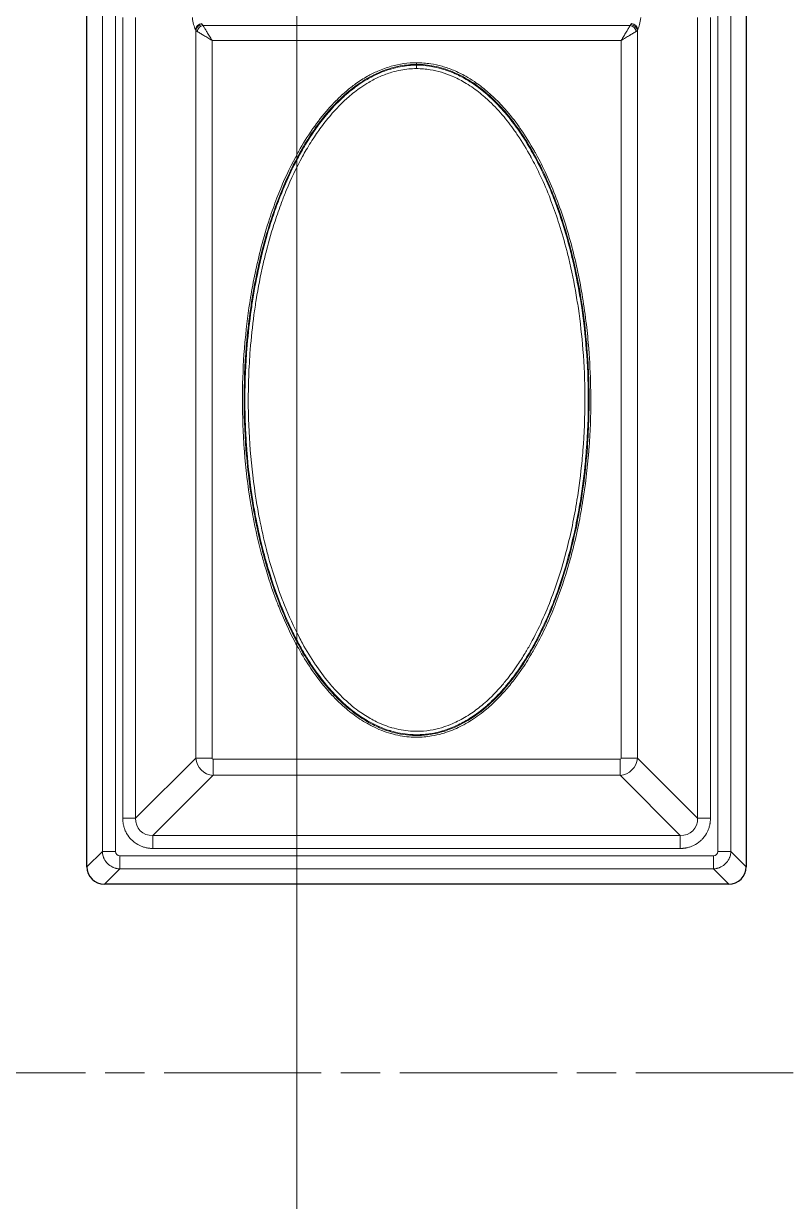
# Model space of a CAD drawing. Header units: millimetres. Extents: x 0 to 1486, y 0 to 1051.
# Drawn here: x 270.7 to 305.1, y 283.7 to 336.8 of the extents above; entities that cross this region are included whole.
import ezdxf

# ---------------------------------------------------------------- set-up
doc = ezdxf.new("R2010")
doc.units = ezdxf.units.MM
doc.header["$LTSCALE"] = 1.25
doc.linetypes.add('CHAIN', pattern=[0.3543, 0.2362, -0.0295, 0.0591, -0.0295])
for name, color, linetype, lineweight, true_color in [('Detailkreislinien(DIN)', 7, 'Continuous', 9, 0x262659), ('Mittellinie(DIN)', 7, 'CHAIN', 15, 0x262659), ('Sichtbare Kanten(DIN)', 7, 'Continuous', 25, 0x262659), ('Sichtbare tangentiale Kanten(DIN)', 7, 'Continuous', 15, 0x1a1a3e)]:
    doc.layers.add(name, color=color, linetype=linetype, lineweight=lineweight, true_color=true_color)

# ---------------------------------------------------------------- blocks, each defined once
blk = doc.blocks.new('2DDetail0')
at = {"layer": 'Detailkreislinien(DIN)', "flags": 128}
blk.add_lwpolyline([(183, 215.291), (226.392, 215.291), (226.392, 353.269), (183, 353.269), (183, 215.291)], dxfattribs=at)

msp = doc.modelspace()

# ---------------------------------------------------------------- linework, layer by layer
at = {"layer": 'Mittellinie(DIN)', "ltscale": 23.990969}
msp.add_line((192.013, 289.508), (1084.263, 289.508), dxfattribs=at)
at = {"layer": 'Sichtbare Kanten(DIN)'}
for p, q in [((273.538, 298.796), (273.538, 411.92)), ((303.238, 411.92), (303.238, 298.796)), ((302.45, 298.008), (274.326, 298.008))]:
    msp.add_line(p, q, dxfattribs=at)
for centre, major_axis in [((274.351, 298.82), (-0.583, -0.583)), ((302.426, 298.82), (0.583, -0.583))]:
    msp.add_ellipse(centre, major_axis=major_axis, ratio=0.970288, start_param=5.512866, end_param=7.053504, dxfattribs=at)
at = {"layer": 'Sichtbare tangentiale Kanten(DIN)'}
for p, q in [((274.232, 299.49), (274.232, 411.227)), ((274.823, 299.49), (274.823, 411.227)), ((301.954, 299.49), (301.954, 411.227)), ((302.545, 299.49), (302.545, 411.227)), ((275.151, 300.979), (275.151, 337.061)), ((275.733, 300.979), (275.733, 337.061)), ((301.044, 300.979), (301.044, 337.061)), ((301.626, 300.979), (301.626, 337.061)), ((278.445, 336.478), (278.423, 336.52)), ((278.736, 336.747), (278.714, 336.79)), ((278.768, 336.704), (298.008, 336.704)), ((298.041, 336.747), (298.062, 336.79)), ((298.332, 336.478), (298.353, 336.52)), ((278.445, 303.691), (278.445, 336.478)), ((279.172, 336.03), (297.604, 336.03)), ((279.172, 303.691), (279.172, 336.03)), ((297.604, 303.691), (297.604, 336.03)), ((298.332, 303.691), (298.332, 336.478)), ((288.388, 335.025), (288.388, 334.949)), ((288.388, 334.949), (288.388, 334.913)), ((288.388, 334.913), (288.388, 334.759)), ((275.733, 300.979), (278.445, 303.691)), ((278.445, 303.691), (279.172, 303.691)), ((279.221, 303.642), (297.556, 303.642)), ((279.221, 302.915), (279.221, 303.642)), ((297.556, 303.642), (297.556, 302.915)), ((298.332, 303.691), (297.604, 303.691)), ((301.044, 300.979), (298.332, 303.691)), ((276.509, 300.203), (279.221, 302.915)), ((279.221, 302.915), (297.556, 302.915)), ((300.267, 300.203), (297.556, 302.915)), ((275.151, 300.979), (275.733, 300.979)), ((301.626, 300.979), (301.044, 300.979)), ((276.509, 299.621), (276.509, 300.203)), ((276.509, 300.203), (300.267, 300.203)), ((300.267, 300.203), (300.267, 299.621)), ((273.538, 298.796), (274.232, 299.49)), ((274.232, 299.49), (274.823, 299.49)), ((276.509, 299.621), (300.267, 299.621)), ((302.545, 299.49), (301.954, 299.49)), ((303.238, 298.796), (302.545, 299.49)), ((275.02, 299.293), (301.757, 299.293)), ((275.02, 298.702), (275.02, 299.293)), ((301.757, 299.293), (301.757, 298.702)), ((274.326, 298.008), (275.02, 298.702)), ((275.02, 298.702), (301.757, 298.702)), ((302.45, 298.008), (301.757, 298.702))]:
    msp.add_line(p, q, dxfattribs=at)
for centre, major_axis, ratio, start_param, end_param in [((278.554, 337.595), (-0.001, 1.197), 0.249407, 2.033422, 2.685728), ((298.223, 337.595), (0.001, 1.197), 0.249407, 3.597457, 4.249764), ((278.714, 336.52), (-0.267, -0.136), 0.876427, 4.292601, 5.756816), ((278.736, 336.478), (-0.267, -0.136), 0.876427, 4.292601, 5.756816), ((278.768, 336.434), (-0.212, -0.212), 0.822157, 4.024283, 5.400495), ((279.261, 336.799), (-0.539, 0), 0.439726, 0.219686, 0.413587), ((297.515, 336.799), (0.539, 0), 0.439726, 5.869599, 6.063499), ((298.008, 336.434), (0.212, -0.212), 0.822157, 0.88269, 2.258902), ((298.041, 336.478), (0.267, -0.136), 0.876427, 0.526369, 1.990584), ((298.062, 336.52), (0.267, -0.136), 0.876427, 0.526369, 1.990584), ((279.226, 336.531), (-0.803, 0), 0.281851, 0.234549, 0.438861), ((297.551, 336.531), (0.803, 0), 0.281851, 5.844325, 6.048636), ((279.224, 303.694), (0.566, -0.566), 0.950188, 3.956104, 5.468674), ((279.224, 303.694), (0.0375, 0.0375), 0.943242, 2.385308, 3.897877), ((297.553, 303.694), (-0.566, -0.566), 0.950188, 0.814511, 2.327081), ((297.553, 303.694), (-0.0375, 0.0375), 0.943242, 2.385308, 3.897877), ((276.593, 301.063), (0.65, 0.65), 0.870843, 2.385491, 3.897694), ((300.183, 301.063), (-0.65, 0.65), 0.870843, 2.385491, 3.897694), ((275.026, 299.496), (-0.146, -0.146), 0.970883, 5.512439, 7.053932), ((301.751, 299.496), (-0.146, 0.146), 0.970883, 2.370846, 3.912339)]:
    msp.add_ellipse(centre, major_axis=major_axis, ratio=ratio, start_param=start_param, end_param=end_param, dxfattribs=at)
for points, knots in [([(278.768, 336.704), (278.774, 336.695), (278.779, 336.685), (278.785, 336.675), (278.792, 336.665), (278.798, 336.654), (278.805, 336.643), (278.816, 336.624), (278.828, 336.604), (278.841, 336.583), (278.843, 336.579), (278.846, 336.574), (278.848, 336.57), (278.874, 336.527), (278.902, 336.481), (278.931, 336.432), (278.937, 336.423), (278.943, 336.413), (278.949, 336.403), (278.984, 336.344), (279.021, 336.283), (279.058, 336.22), (279.077, 336.189), (279.096, 336.157), (279.115, 336.126), (279.125, 336.11), (279.134, 336.094), (279.144, 336.078), (279.153, 336.062), (279.163, 336.046), (279.172, 336.03)], [0, 0, 0, 0, 0.0583903, 0.0583903, 0.0583903, 0.1166231, 0.1166231, 0.1166231, 0.213731, 0.213731, 0.213731, 0.233069, 0.233069, 0.233069, 0.4274621, 0.4274621, 0.4274621, 0.4661163, 0.4661163, 0.4661163, 0.6989275, 0.6989275, 0.6989275, 0.8156207, 0.8156207, 0.8156207, 0.8739806, 0.8739806, 0.8739806, 0.9322842, 0.9322842, 0.9322842, 0.9322842]), ([(298.008, 336.704), (298.003, 336.695), (297.997, 336.685), (297.991, 336.675), (297.985, 336.665), (297.978, 336.654), (297.972, 336.643), (297.961, 336.624), (297.949, 336.604), (297.936, 336.583), (297.933, 336.579), (297.931, 336.574), (297.928, 336.57), (297.903, 336.527), (297.875, 336.481), (297.845, 336.432), (297.84, 336.423), (297.834, 336.413), (297.828, 336.403), (297.792, 336.344), (297.756, 336.283), (297.718, 336.22), (297.699, 336.189), (297.68, 336.157), (297.661, 336.126), (297.652, 336.11), (297.642, 336.094), (297.633, 336.078), (297.623, 336.062), (297.614, 336.046), (297.604, 336.03)], [0, 0, 0, 0, 0.0583903, 0.0583903, 0.0583903, 0.1166231, 0.1166231, 0.1166231, 0.2137311, 0.2137311, 0.2137311, 0.233069, 0.233069, 0.233069, 0.4274621, 0.4274621, 0.4274621, 0.4661163, 0.4661163, 0.4661163, 0.6989275, 0.6989275, 0.6989275, 0.8156207, 0.8156207, 0.8156207, 0.8739806, 0.8739806, 0.8739806, 0.9322842, 0.9322842, 0.9322842, 0.9322842]), ([(278.499, 336.434), (278.508, 336.429), (278.517, 336.423), (278.528, 336.417), (278.538, 336.411), (278.549, 336.405), (278.56, 336.398), (278.579, 336.387), (278.599, 336.375), (278.62, 336.362), (278.624, 336.36), (278.628, 336.357), (278.632, 336.354), (278.675, 336.329), (278.722, 336.301), (278.77, 336.272), (278.78, 336.266), (278.79, 336.26), (278.799, 336.254), (278.858, 336.219), (278.92, 336.182), (278.982, 336.144), (279.014, 336.125), (279.045, 336.107), (279.077, 336.087), (279.093, 336.078), (279.109, 336.068), (279.125, 336.059), (279.14, 336.049), (279.156, 336.04), (279.172, 336.03)], [0, 0, 0, 0, 0.0583903, 0.0583903, 0.0583903, 0.1166231, 0.1166231, 0.1166231, 0.213731, 0.213731, 0.213731, 0.233069, 0.233069, 0.233069, 0.4274621, 0.4274621, 0.4274621, 0.4661163, 0.4661163, 0.4661163, 0.6989275, 0.6989275, 0.6989275, 0.8156207, 0.8156207, 0.8156207, 0.8739806, 0.8739806, 0.8739806, 0.9322842, 0.9322842, 0.9322842, 0.9322842]), ([(298.278, 336.434), (298.269, 336.429), (298.259, 336.423), (298.249, 336.417), (298.239, 336.411), (298.228, 336.405), (298.217, 336.398), (298.198, 336.387), (298.178, 336.375), (298.157, 336.362), (298.153, 336.36), (298.148, 336.357), (298.144, 336.354), (298.101, 336.329), (298.055, 336.301), (298.006, 336.272), (297.997, 336.266), (297.987, 336.26), (297.977, 336.254), (297.918, 336.219), (297.857, 336.182), (297.794, 336.144), (297.763, 336.125), (297.731, 336.107), (297.7, 336.087), (297.684, 336.078), (297.668, 336.068), (297.652, 336.059), (297.636, 336.049), (297.62, 336.04), (297.604, 336.03)], [0, 0, 0, 0, 0.0583903, 0.0583903, 0.0583903, 0.1166231, 0.1166231, 0.1166231, 0.2137311, 0.2137311, 0.2137311, 0.233069, 0.233069, 0.233069, 0.4274621, 0.4274621, 0.4274621, 0.4661163, 0.4661163, 0.4661163, 0.6989275, 0.6989275, 0.6989275, 0.8156207, 0.8156207, 0.8156207, 0.8739806, 0.8739806, 0.8739806, 0.9322842, 0.9322842, 0.9322842, 0.9322842]), ([(288.388, 335.025), (288.601, 335.025), (288.815, 335.008), (289.025, 334.975), (289.197, 334.948), (289.367, 334.911), (289.534, 334.864), (289.71, 334.814), (289.882, 334.754), (290.051, 334.684), (290.24, 334.605), (290.423, 334.515), (290.601, 334.415), (290.733, 334.34), (290.863, 334.26), (290.989, 334.175), (291.183, 334.043), (291.37, 333.9), (291.549, 333.749), (291.641, 333.671), (291.73, 333.591), (291.817, 333.51), (292.012, 333.327), (292.198, 333.135), (292.374, 332.934), (292.598, 332.68), (292.807, 332.414), (293.003, 332.138), (293.031, 332.098), (293.059, 332.058), (293.087, 332.018), (293.307, 331.7), (293.511, 331.371), (293.7, 331.034), (293.725, 330.99), (293.75, 330.946), (293.774, 330.902), (293.935, 330.607), (294.086, 330.306), (294.228, 330.001), (294.391, 329.648), (294.542, 329.29), (294.681, 328.927), (294.956, 328.212), (295.187, 327.48), (295.381, 326.74), (295.383, 326.734), (295.384, 326.728), (295.386, 326.722), (295.582, 325.973), (295.74, 325.215), (295.865, 324.451), (295.932, 324.046), (295.989, 323.639), (296.037, 323.231), (296.079, 322.871), (296.115, 322.509), (296.143, 322.147), (296.189, 321.568), (296.218, 320.987), (296.229, 320.406), (296.233, 320.213), (296.235, 320.021), (296.235, 319.829), (296.235, 319.108), (296.209, 318.388), (296.156, 317.67), (296.152, 317.617), (296.148, 317.563), (296.144, 317.51), (296.082, 316.739), (295.99, 315.97), (295.865, 315.206), (295.864, 315.198), (295.863, 315.19), (295.861, 315.183), (295.737, 314.427), (295.58, 313.676), (295.386, 312.936), (295.337, 312.749), (295.286, 312.563), (295.233, 312.378), (295.071, 311.82), (294.888, 311.268), (294.679, 310.726), (294.644, 310.633), (294.607, 310.54), (294.57, 310.447), (294.318, 309.822), (294.031, 309.211), (293.701, 308.623), (293.656, 308.545), (293.611, 308.467), (293.566, 308.389), (293.415, 308.134), (293.256, 307.883), (293.087, 307.639), (292.989, 307.498), (292.887, 307.358), (292.783, 307.222), (292.652, 307.051), (292.516, 306.885), (292.374, 306.723), (292.189, 306.513), (291.995, 306.311), (291.789, 306.121), (291.711, 306.049), (291.631, 305.978), (291.549, 305.909), (291.329, 305.723), (291.097, 305.55), (290.854, 305.395), (290.771, 305.342), (290.686, 305.291), (290.601, 305.243), (290.382, 305.119), (290.154, 305.011), (289.919, 304.921), (289.793, 304.873), (289.664, 304.83), (289.534, 304.793), (289.379, 304.749), (289.221, 304.714), (289.063, 304.688), (288.84, 304.651), (288.614, 304.632), (288.388, 304.632), (288.277, 304.632), (288.166, 304.637), (288.055, 304.646), (287.781, 304.668), (287.508, 304.718), (287.243, 304.793), (287.238, 304.794), (287.234, 304.796), (287.229, 304.797), (286.937, 304.88), (286.654, 304.994), (286.383, 305.131), (286.313, 305.167), (286.244, 305.204), (286.176, 305.243), (285.944, 305.374), (285.721, 305.522), (285.509, 305.683), (285.413, 305.756), (285.319, 305.831), (285.227, 305.909), (284.992, 306.108), (284.77, 306.323), (284.56, 306.548), (284.507, 306.606), (284.454, 306.664), (284.402, 306.723), (284.147, 307.014), (283.91, 307.321), (283.69, 307.639), (283.67, 307.668), (283.65, 307.697), (283.631, 307.726), (283.433, 308.017), (283.248, 308.317), (283.076, 308.623), (283.02, 308.722), (282.966, 308.821), (282.913, 308.921), (282.638, 309.439), (282.395, 309.973), (282.179, 310.518), (282.151, 310.587), (282.124, 310.656), (282.097, 310.726), (281.889, 311.268), (281.705, 311.82), (281.544, 312.378), (281.49, 312.563), (281.439, 312.749), (281.39, 312.936), (281.223, 313.575), (281.083, 314.221), (280.968, 314.872), (280.948, 314.983), (280.929, 315.095), (280.911, 315.206), (280.786, 315.97), (280.694, 316.739), (280.633, 317.51), (280.631, 317.538), (280.628, 317.567), (280.626, 317.595), (280.57, 318.338), (280.542, 319.083), (280.542, 319.829), (280.542, 319.9), (280.542, 319.97), (280.542, 320.041), (280.547, 320.744), (280.577, 321.447), (280.633, 322.147), (280.643, 322.278), (280.654, 322.408), (280.667, 322.538), (280.726, 323.178), (280.807, 323.817), (280.911, 324.451), (280.971, 324.814), (281.038, 325.177), (281.113, 325.537), (281.196, 325.934), (281.288, 326.329), (281.39, 326.722), (281.502, 327.148), (281.626, 327.572), (281.763, 327.991), (281.866, 328.307), (281.978, 328.621), (282.097, 328.931), (282.152, 329.073), (282.208, 329.214), (282.266, 329.354), (282.497, 329.914), (282.757, 330.461), (283.052, 330.99), (283.06, 331.005), (283.068, 331.019), (283.076, 331.034), (283.266, 331.371), (283.469, 331.7), (283.69, 332.018), (283.699, 332.032), (283.709, 332.046), (283.719, 332.06), (283.931, 332.363), (284.158, 332.656), (284.402, 332.934), (284.531, 333.08), (284.664, 333.222), (284.803, 333.359), (284.939, 333.494), (285.081, 333.624), (285.227, 333.749), (285.359, 333.861), (285.496, 333.968), (285.636, 334.069), (285.81, 334.194), (285.99, 334.31), (286.175, 334.415), (286.325, 334.499), (286.48, 334.577), (286.637, 334.646), (286.834, 334.732), (287.036, 334.805), (287.243, 334.864), (287.615, 334.969), (288.002, 335.025), (288.388, 335.025)], [0, 0, 0, 0, 0.639708, 0.639708, 0.639708, 1.160348, 1.160348, 1.160348, 1.708499, 1.708499, 1.708499, 2.321068, 2.321068, 2.321068, 2.777127, 2.777127, 2.777127, 3.481707, 3.481707, 3.481707, 3.840961, 3.840961, 3.840961, 4.642216, 4.642216, 4.642216, 5.656868, 5.656868, 5.656868, 5.802986, 5.802986, 5.802986, 6.963587, 6.963587, 6.963587, 7.114552, 7.114552, 7.114552, 8.124051, 8.124051, 8.124051, 9.289556, 9.289556, 9.289556, 11.587453, 11.587453, 11.587453, 11.605982, 11.605982, 11.605982, 13.927144, 13.927144, 13.927144, 15.159529, 15.159529, 15.159529, 16.248341, 16.248341, 16.248341, 17.992352, 17.992352, 17.992352, 18.569576, 18.569576, 18.569576, 20.730291, 20.730291, 20.730291, 20.890769, 20.890769, 20.890769, 23.211965, 23.211965, 23.211965, 23.235727, 23.235727, 23.235727, 25.53318, 25.53318, 25.53318, 26.112017, 26.112017, 26.112017, 27.854377, 27.854377, 27.854377, 28.153739, 28.153739, 28.153739, 30.175566, 30.175566, 30.175566, 30.445968, 30.445968, 30.445968, 31.33622, 31.33622, 31.33622, 31.85246, 31.85246, 31.85246, 32.496894, 32.496894, 32.496894, 33.336993, 33.336993, 33.336993, 33.657412, 33.657412, 33.657412, 34.522413, 34.522413, 34.522413, 34.818036, 34.818036, 34.818036, 35.57249, 35.57249, 35.57249, 35.978641, 35.978641, 35.978641, 36.46173, 36.46173, 36.46173, 37.139135, 37.139135, 37.139135, 37.472442, 37.472442, 37.472442, 38.299742, 38.299742, 38.299742, 38.313597, 38.313597, 38.313597, 39.224503, 39.224503, 39.224503, 39.460285, 39.460285, 39.460285, 40.259784, 40.259784, 40.259784, 40.620853, 40.620853, 40.620853, 41.545701, 41.545701, 41.545701, 41.781511, 41.781511, 41.781511, 42.942132, 42.942132, 42.942132, 43.047049, 43.047049, 43.047049, 44.102719, 44.102719, 44.102719, 44.442229, 44.442229, 44.442229, 46.200033, 46.200033, 46.200033, 46.423921, 46.423921, 46.423921, 48.166433, 48.166433, 48.166433, 48.745108, 48.745108, 48.745108, 50.727284, 50.727284, 50.727284, 51.066318, 51.066318, 51.066318, 53.387519, 53.387519, 53.387519, 53.473034, 53.473034, 53.473034, 55.708716, 55.708716, 55.708716, 55.921312, 55.921312, 55.921312, 58.029915, 58.029915, 58.029915, 58.421576, 58.421576, 58.421576, 60.351166, 60.351166, 60.351166, 61.455449, 61.455449, 61.455449, 62.672368, 62.672368, 62.672368, 63.995258, 63.995258, 63.995258, 64.993535, 64.993535, 64.993535, 65.448701, 65.448701, 65.448701, 67.264643, 67.264643, 67.264643, 67.314699, 67.314699, 67.314699, 68.475297, 68.475297, 68.475297, 68.525889, 68.525889, 68.525889, 69.636002, 69.636002, 69.636002, 70.220476, 70.220476, 70.220476, 70.796631, 70.796631, 70.796631, 71.316647, 71.316647, 71.316647, 71.957253, 71.957253, 71.957253, 72.473802, 72.473802, 72.473802, 73.117889, 73.117889, 73.117889, 74.278288, 74.278288, 74.278288, 74.278288]), ([(288.388, 334.949), (288.65, 334.949), (289.209, 334.893), (290.083, 334.623), (290.962, 334.139), (291.811, 333.448), (292.571, 332.62), (293.202, 331.737), (293.935, 330.501), (294.672, 328.857), (295.297, 326.872), (295.715, 324.986), (296.029, 322.896), (296.195, 320.452), (296.122, 317.597), (295.782, 314.9), (295.224, 312.494), (294.507, 310.383), (293.664, 308.62), (292.706, 307.191), (291.801, 306.188), (290.869, 305.454), (289.98, 304.995), (289.047, 304.727), (288.065, 304.673), (287.144, 304.873), (286.39, 305.196), (285.76, 305.575), (285.158, 306.051), (284.554, 306.646), (283.985, 307.335), (283.444, 308.129), (282.839, 309.183), (282.195, 310.599), (281.556, 312.489), (281.005, 314.845), (280.674, 317.414), (280.585, 320.067), (280.713, 322.638), (281.09, 325.29), (281.682, 327.615), (282.383, 329.501), (282.994, 330.768), (283.61, 331.787), (284.183, 332.582), (284.908, 333.394), (285.733, 334.087), (286.683, 334.62), (287.551, 334.893), (288.141, 334.949), (288.388, 334.949)], [0, 0, 0, 0, 0.801473, 1.708499, 2.777127, 3.840961, 5.018658, 6.172353, 7.114552, 9.351003, 11.587453, 13.373491, 15.159529, 17.94491, 20.730291, 23.740723, 26.112017, 28.153739, 30.445968, 31.987116, 33.336993, 34.522413, 35.57249, 36.368743, 37.472442, 38.554664, 39.224503, 39.965544, 40.78815, 41.545701, 42.532728, 43.487478, 44.442229, 46.200033, 48.166433, 50.445565, 53.473034, 55.947305, 58.421576, 61.208417, 63.995258, 65.629951, 67.264643, 68.228999, 69.222094, 70.220476, 71.519846, 72.473802, 73.523577, 74.278288, 74.278288, 74.278288, 74.278288]), ([(288.388, 334.913), (288.781, 334.913), (289.174, 334.852), (289.55, 334.742), (289.72, 334.692), (289.887, 334.631), (290.05, 334.562), (290.246, 334.478), (290.437, 334.381), (290.621, 334.274), (290.736, 334.206), (290.849, 334.134), (290.959, 334.059), (291.169, 333.915), (291.37, 333.757), (291.561, 333.59), (291.603, 333.553), (291.646, 333.515), (291.687, 333.477), (291.93, 333.254), (292.158, 333.016), (292.371, 332.766), (292.432, 332.695), (292.492, 332.623), (292.551, 332.55), (292.733, 332.323), (292.904, 332.089), (293.066, 331.849), (293.116, 331.775), (293.165, 331.7), (293.214, 331.625), (293.372, 331.378), (293.522, 331.125), (293.664, 330.868), (293.671, 330.855), (293.678, 330.842), (293.686, 330.828), (293.841, 330.544), (293.986, 330.254), (294.122, 329.961), (294.286, 329.609), (294.436, 329.252), (294.575, 328.89), (294.588, 328.856), (294.601, 328.821), (294.614, 328.786), (294.738, 328.459), (294.852, 328.129), (294.958, 327.796), (295.083, 327.403), (295.197, 327.006), (295.3, 326.607), (295.36, 326.373), (295.416, 326.138), (295.469, 325.902), (295.583, 325.395), (295.681, 324.885), (295.764, 324.372), (295.785, 324.24), (295.806, 324.108), (295.825, 323.975), (295.916, 323.355), (295.985, 322.732), (296.034, 322.107), (296.089, 321.402), (296.118, 320.694), (296.122, 319.987), (296.122, 319.934), (296.122, 319.881), (296.122, 319.829), (296.122, 319.068), (296.093, 318.308), (296.034, 317.55), (296.021, 317.385), (296.006, 317.219), (295.991, 317.053), (295.934, 316.462), (295.859, 315.872), (295.764, 315.285), (295.703, 314.905), (295.633, 314.525), (295.554, 314.148), (295.478, 313.78), (295.393, 313.414), (295.3, 313.05), (295.138, 312.422), (294.95, 311.799), (294.731, 311.188), (294.693, 311.082), (294.654, 310.976), (294.614, 310.871), (294.51, 310.595), (294.399, 310.321), (294.281, 310.049), (294.096, 309.625), (293.894, 309.207), (293.67, 308.801), (293.668, 308.797), (293.666, 308.793), (293.664, 308.789), (293.528, 308.542), (293.385, 308.3), (293.233, 308.062), (293.178, 307.977), (293.123, 307.892), (293.066, 307.809), (292.902, 307.566), (292.728, 307.329), (292.544, 307.099), (292.487, 307.029), (292.429, 306.96), (292.371, 306.891), (292.164, 306.649), (291.944, 306.418), (291.71, 306.201), (291.661, 306.156), (291.611, 306.111), (291.561, 306.067), (291.366, 305.897), (291.162, 305.738), (290.948, 305.592), (290.841, 305.519), (290.732, 305.45), (290.621, 305.384), (290.527, 305.33), (290.432, 305.278), (290.336, 305.229), (290.13, 305.125), (289.918, 305.035), (289.699, 304.962), (289.65, 304.945), (289.6, 304.93), (289.55, 304.915), (289.378, 304.864), (289.203, 304.824), (289.026, 304.796), (288.815, 304.762), (288.602, 304.745), (288.388, 304.745), (288.29, 304.745), (288.191, 304.748), (288.093, 304.756), (287.799, 304.778), (287.508, 304.832), (287.226, 304.915), (287.21, 304.92), (287.193, 304.925), (287.177, 304.93), (286.839, 305.034), (286.515, 305.179), (286.21, 305.353), (286.192, 305.363), (286.174, 305.374), (286.156, 305.384), (285.955, 305.502), (285.763, 305.632), (285.578, 305.772), (285.454, 305.866), (285.333, 305.965), (285.216, 306.067), (285.148, 306.126), (285.082, 306.187), (285.016, 306.248), (284.801, 306.451), (284.598, 306.666), (284.407, 306.89), (284.176, 307.16), (283.962, 307.442), (283.762, 307.733), (283.745, 307.758), (283.727, 307.783), (283.71, 307.809), (283.601, 307.97), (283.496, 308.135), (283.394, 308.302), (283.297, 308.462), (283.203, 308.625), (283.113, 308.789), (283.01, 308.975), (282.912, 309.163), (282.818, 309.353), (282.629, 309.736), (282.457, 310.126), (282.298, 310.521), (282.252, 310.637), (282.206, 310.754), (282.162, 310.871), (281.964, 311.396), (281.789, 311.929), (281.635, 312.468), (281.58, 312.661), (281.527, 312.855), (281.477, 313.05), (281.356, 313.519), (281.25, 313.992), (281.158, 314.467), (281.105, 314.739), (281.056, 315.012), (281.012, 315.285), (280.891, 316.036), (280.802, 316.792), (280.742, 317.55), (280.722, 317.806), (280.706, 318.063), (280.693, 318.319), (280.667, 318.822), (280.654, 319.325), (280.654, 319.829), (280.654, 320.222), (280.662, 320.616), (280.678, 321.01), (280.692, 321.376), (280.714, 321.742), (280.743, 322.107), (280.784, 322.637), (280.84, 323.165), (280.911, 323.691), (280.942, 323.919), (280.976, 324.146), (281.012, 324.372), (281.092, 324.863), (281.185, 325.351), (281.292, 325.836), (281.35, 326.094), (281.411, 326.351), (281.477, 326.607), (281.592, 327.055), (281.721, 327.5), (281.865, 327.94), (281.957, 328.224), (282.056, 328.506), (282.162, 328.786), (282.193, 328.869), (282.225, 328.951), (282.258, 329.034), (282.4, 329.394), (282.553, 329.751), (282.72, 330.102), (282.844, 330.361), (282.974, 330.617), (283.113, 330.868), (283.169, 330.97), (283.226, 331.071), (283.285, 331.172), (283.414, 331.392), (283.549, 331.609), (283.692, 331.822), (283.698, 331.831), (283.704, 331.84), (283.71, 331.849), (283.847, 332.052), (283.991, 332.251), (284.143, 332.445), (284.228, 332.554), (284.315, 332.661), (284.405, 332.767), (284.594, 332.987), (284.793, 333.198), (285.004, 333.398), (285.074, 333.463), (285.144, 333.528), (285.216, 333.59), (285.399, 333.751), (285.591, 333.902), (285.792, 334.041), (285.91, 334.123), (286.031, 334.201), (286.155, 334.274), (286.325, 334.373), (286.5, 334.463), (286.68, 334.542), (286.857, 334.62), (287.04, 334.687), (287.226, 334.742), (287.367, 334.783), (287.51, 334.818), (287.654, 334.844), (287.896, 334.889), (288.142, 334.913), (288.388, 334.913)], [0, 0, 0, 0, 1.13436, 1.13436, 1.13436, 1.648132, 1.648132, 1.648132, 2.268893, 2.268893, 2.268893, 2.658644, 2.658644, 2.658644, 3.403508, 3.403508, 3.403508, 3.570243, 3.570243, 3.570243, 4.538009, 4.538009, 4.538009, 4.814995, 4.814995, 4.814995, 5.672522, 5.672522, 5.672522, 5.936787, 5.936787, 5.936787, 6.807049, 6.807049, 6.807049, 6.85221, 6.85221, 6.85221, 7.813767, 7.813767, 7.813767, 8.965202, 8.965202, 8.965202, 9.076064, 9.076064, 9.076064, 10.116636, 10.116636, 10.116636, 11.345066, 11.345066, 11.345066, 12.065149, 12.065149, 12.065149, 13.614093, 13.614093, 13.614093, 14.013663, 14.013663, 14.013663, 15.88308, 15.88308, 15.88308, 17.995019, 17.995019, 17.995019, 18.152131, 18.152131, 18.152131, 20.421151, 20.421151, 20.421151, 20.917399, 20.917399, 20.917399, 22.690238, 22.690238, 22.690238, 23.83978, 23.83978, 23.83978, 24.959232, 24.959232, 24.959232, 26.893631, 26.893631, 26.893631, 27.228211, 27.228211, 27.228211, 28.107348, 28.107348, 28.107348, 29.483886, 29.483886, 29.483886, 29.497213, 29.497213, 29.497213, 30.332062, 30.332062, 30.332062, 30.631736, 30.631736, 30.631736, 31.500075, 31.500075, 31.500075, 31.766262, 31.766262, 31.766262, 32.704434, 32.704434, 32.704434, 32.900755, 32.900755, 32.900755, 33.658217, 33.658217, 33.658217, 34.035302, 34.035302, 34.035302, 34.350766, 34.350766, 34.350766, 35.019428, 35.019428, 35.019428, 35.169775, 35.169775, 35.169775, 35.688089, 35.688089, 35.688089, 36.304253, 36.304253, 36.304253, 36.588432, 36.588432, 36.588432, 37.438768, 37.438768, 37.438768, 37.488776, 37.488776, 37.488776, 38.512582, 38.512582, 38.512582, 38.573276, 38.573276, 38.573276, 39.250927, 39.250927, 39.250927, 39.707763, 39.707763, 39.707763, 39.971507, 39.971507, 39.971507, 40.840853, 40.840853, 40.840853, 41.886498, 41.886498, 41.886498, 41.976802, 41.976802, 41.976802, 42.555048, 42.555048, 42.555048, 43.111289, 43.111289, 43.111289, 43.74126, 43.74126, 43.74126, 45.007841, 45.007841, 45.007841, 45.380295, 45.380295, 45.380295, 47.050279, 47.050279, 47.050279, 47.649332, 47.649332, 47.649332, 49.092716, 49.092716, 49.092716, 49.918292, 49.918292, 49.918292, 52.18734, 52.18734, 52.18734, 52.954306, 52.954306, 52.954306, 54.456398, 54.456398, 54.456398, 55.632024, 55.632024, 55.632024, 56.72542, 56.72542, 56.72542, 58.309742, 58.309742, 58.309742, 58.994445, 58.994445, 58.994445, 60.475949, 60.475949, 60.475949, 61.263459, 61.263459, 61.263459, 62.642156, 62.642156, 62.642156, 63.532468, 63.532468, 63.532468, 63.795658, 63.795658, 63.795658, 64.94916, 64.94916, 64.94916, 65.801482, 65.801482, 65.801482, 66.146102, 66.146102, 66.146102, 66.904062, 66.904062, 66.904062, 66.935983, 66.935983, 66.935983, 67.662022, 67.662022, 67.662022, 68.070543, 68.070543, 68.070543, 68.924954, 68.924954, 68.924954, 69.205049, 69.205049, 69.205049, 69.919449, 69.919449, 69.919449, 70.33964, 70.33964, 70.33964, 70.911285, 70.911285, 70.911285, 71.474241, 71.474241, 71.474241, 71.898749, 71.898749, 71.898749, 72.608523, 72.608523, 72.608523, 72.608523]), ([(288.388, 334.759), (288.595, 334.759), (288.802, 334.742), (289.006, 334.709), (289.175, 334.682), (289.343, 334.644), (289.507, 334.595), (289.671, 334.547), (289.832, 334.488), (289.99, 334.421), (290.18, 334.34), (290.365, 334.246), (290.544, 334.141), (290.656, 334.076), (290.765, 334.006), (290.872, 333.933), (291.077, 333.792), (291.273, 333.638), (291.46, 333.475), (291.502, 333.438), (291.543, 333.401), (291.584, 333.364), (291.818, 333.149), (292.038, 332.919), (292.245, 332.678), (292.248, 332.675), (292.251, 332.671), (292.255, 332.667), (292.449, 332.44), (292.632, 332.202), (292.805, 331.958), (292.85, 331.893), (292.895, 331.829), (292.939, 331.763), (293.151, 331.45), (293.347, 331.126), (293.53, 330.795), (293.537, 330.781), (293.544, 330.768), (293.551, 330.755), (293.68, 330.52), (293.801, 330.281), (293.916, 330.039), (294.073, 329.71), (294.218, 329.376), (294.353, 329.037), (294.393, 328.936), (294.432, 328.834), (294.471, 328.732), (294.594, 328.408), (294.707, 328.08), (294.812, 327.749), (294.937, 327.359), (295.049, 326.965), (295.151, 326.569), (295.201, 326.376), (295.248, 326.183), (295.292, 325.99), (295.418, 325.446), (295.524, 324.898), (295.613, 324.348), (295.634, 324.216), (295.654, 324.085), (295.674, 323.953), (295.764, 323.336), (295.833, 322.717), (295.881, 322.096), (295.936, 321.394), (295.965, 320.69), (295.969, 319.986), (295.969, 319.933), (295.969, 319.881), (295.969, 319.829), (295.969, 319.072), (295.94, 318.316), (295.881, 317.562), (295.869, 317.402), (295.855, 317.242), (295.84, 317.082), (295.783, 316.489), (295.708, 315.898), (295.613, 315.309), (295.552, 314.931), (295.482, 314.554), (295.404, 314.179), (295.328, 313.814), (295.244, 313.45), (295.151, 313.089), (294.963, 312.356), (294.738, 311.633), (294.471, 310.925), (294.204, 310.217), (293.894, 309.525), (293.53, 308.863), (293.448, 308.715), (293.364, 308.568), (293.277, 308.423), (293.169, 308.244), (293.057, 308.068), (292.939, 307.894), (292.777, 307.655), (292.606, 307.421), (292.424, 307.196), (292.369, 307.126), (292.312, 307.058), (292.254, 306.991), (292.008, 306.703), (291.744, 306.431), (291.46, 306.182), (291.434, 306.16), (291.408, 306.138), (291.383, 306.116), (291.216, 305.975), (291.042, 305.841), (290.862, 305.718), (290.758, 305.647), (290.652, 305.58), (290.543, 305.516), (290.341, 305.398), (290.131, 305.293), (289.915, 305.205), (289.781, 305.151), (289.645, 305.103), (289.507, 305.062), (289.341, 305.013), (289.172, 304.974), (289.002, 304.947), (288.799, 304.914), (288.594, 304.898), (288.388, 304.898), (288.298, 304.898), (288.209, 304.901), (288.119, 304.907), (287.832, 304.927), (287.546, 304.98), (287.27, 305.062), (287.254, 305.067), (287.238, 305.071), (287.222, 305.076), (286.974, 305.153), (286.733, 305.252), (286.502, 305.369), (286.411, 305.416), (286.321, 305.465), (286.233, 305.516), (286.038, 305.631), (285.851, 305.757), (285.671, 305.894), (285.549, 305.986), (285.431, 306.082), (285.317, 306.182), (285.067, 306.401), (284.833, 306.637), (284.614, 306.885), (284.583, 306.92), (284.552, 306.955), (284.522, 306.991), (284.296, 307.255), (284.085, 307.533), (283.888, 307.82), (283.871, 307.845), (283.854, 307.869), (283.837, 307.894), (283.625, 308.208), (283.429, 308.531), (283.247, 308.863), (283.194, 308.958), (283.143, 309.054), (283.092, 309.151), (282.851, 309.615), (282.635, 310.092), (282.44, 310.578), (282.394, 310.693), (282.349, 310.809), (282.305, 310.925), (282.074, 311.538), (281.875, 312.162), (281.703, 312.794), (281.677, 312.892), (281.651, 312.99), (281.625, 313.089), (281.505, 313.555), (281.4, 314.024), (281.308, 314.497), (281.255, 314.767), (281.207, 315.038), (281.163, 315.309), (281.043, 316.056), (280.954, 316.808), (280.895, 317.562), (280.836, 318.316), (280.807, 319.072), (280.807, 319.829), (280.807, 320.176), (280.813, 320.524), (280.826, 320.872), (280.84, 321.28), (280.863, 321.688), (280.895, 322.095), (280.936, 322.622), (280.992, 323.147), (281.063, 323.671), (281.094, 323.897), (281.127, 324.123), (281.164, 324.348), (281.251, 324.889), (281.355, 325.427), (281.477, 325.961), (281.524, 326.164), (281.573, 326.367), (281.625, 326.569), (281.74, 327.014), (281.868, 327.455), (282.01, 327.892), (282.102, 328.174), (282.201, 328.454), (282.305, 328.732), (282.373, 328.911), (282.443, 329.088), (282.516, 329.265), (282.732, 329.787), (282.975, 330.299), (283.247, 330.795), (283.302, 330.895), (283.359, 330.995), (283.417, 331.094), (283.55, 331.322), (283.69, 331.545), (283.837, 331.763), (283.901, 331.857), (283.966, 331.951), (284.032, 332.043), (284.187, 332.258), (284.35, 332.466), (284.522, 332.667), (284.707, 332.883), (284.903, 333.091), (285.11, 333.287), (285.177, 333.351), (285.246, 333.414), (285.317, 333.475), (285.496, 333.632), (285.683, 333.78), (285.879, 333.915), (285.994, 333.995), (286.112, 334.071), (286.233, 334.141), (286.397, 334.238), (286.567, 334.325), (286.741, 334.402), (286.913, 334.477), (287.09, 334.542), (287.27, 334.595), (287.405, 334.635), (287.543, 334.668), (287.682, 334.694), (287.915, 334.737), (288.152, 334.759), (288.388, 334.759)], [0, 0, 0, 0, 0.620901, 0.620901, 0.620901, 1.134291, 1.134291, 1.134291, 1.648132, 1.648132, 1.648132, 2.268896, 2.268896, 2.268896, 2.658644, 2.658644, 2.658644, 3.403509, 3.403509, 3.403509, 3.570243, 3.570243, 3.570243, 4.522872, 4.522872, 4.522872, 4.538033, 4.538033, 4.538033, 5.435647, 5.435647, 5.435647, 5.672526, 5.672526, 5.672526, 6.807049, 6.807049, 6.807049, 6.85221, 6.85221, 6.85221, 7.65563, 7.65563, 7.65563, 8.748582, 8.748582, 8.748582, 9.07605, 9.07605, 9.07605, 10.116636, 10.116636, 10.116636, 11.345061, 11.345061, 11.345061, 11.940907, 11.940907, 11.940907, 13.614094, 13.614094, 13.614094, 14.013663, 14.013663, 14.013663, 15.883041, 15.883041, 15.883041, 17.995019, 17.995019, 17.995019, 18.152131, 18.152131, 18.152131, 20.421151, 20.421151, 20.421151, 20.902488, 20.902488, 20.902488, 22.690208, 22.690208, 22.690208, 23.83978, 23.83978, 23.83978, 24.959232, 24.959232, 24.959232, 27.228332, 27.228332, 27.228332, 29.497264, 29.497264, 29.497264, 30.004132, 30.004132, 30.004132, 30.631822, 30.631822, 30.631822, 31.500075, 31.500075, 31.500075, 31.766262, 31.766262, 31.766262, 32.900744, 32.900744, 32.900744, 33.002604, 33.002604, 33.002604, 33.658217, 33.658217, 33.658217, 34.035386, 34.035386, 34.035386, 34.737409, 34.737409, 34.737409, 35.169886, 35.169886, 35.169886, 35.688089, 35.688089, 35.688089, 36.304254, 36.304254, 36.304254, 36.573387, 36.573387, 36.573387, 37.438768, 37.438768, 37.438768, 37.488776, 37.488776, 37.488776, 38.267108, 38.267108, 38.267108, 38.573188, 38.573188, 38.573188, 39.250927, 39.250927, 39.250927, 39.707618, 39.707618, 39.707618, 40.702482, 40.702482, 40.702482, 40.842288, 40.842288, 40.842288, 41.886498, 41.886498, 41.886498, 41.976801, 41.976801, 41.976801, 43.111293, 43.111293, 43.111293, 43.438274, 43.438274, 43.438274, 45.007841, 45.007841, 45.007841, 45.380294, 45.380294, 45.380294, 47.344178, 47.344178, 47.344178, 47.649338, 47.649338, 47.649338, 49.092716, 49.092716, 49.092716, 49.918319, 49.918319, 49.918319, 52.187343, 52.187343, 52.187343, 54.456392, 54.456392, 54.456392, 55.49965, 55.49965, 55.49965, 56.725435, 56.725435, 56.725435, 58.309742, 58.309742, 58.309742, 58.994439, 58.994439, 58.994439, 60.637765, 60.637765, 60.637765, 61.26347, 61.26347, 61.26347, 62.642156, 62.642156, 62.642156, 63.532496, 63.532496, 63.532496, 64.10511, 64.10511, 64.10511, 65.801507, 65.801507, 65.801507, 66.146102, 66.146102, 66.146102, 66.936006, 66.936006, 66.936006, 67.277478, 67.277478, 67.277478, 68.070691, 68.070691, 68.070691, 68.924954, 68.924954, 68.924954, 69.205049, 69.205049, 69.205049, 69.919449, 69.919449, 69.919449, 70.339628, 70.339628, 70.339628, 70.911285, 70.911285, 70.911285, 71.474194, 71.474194, 71.474194, 71.898749, 71.898749, 71.898749, 72.608523, 72.608523, 72.608523, 72.608523]), ([(275.151, 300.979), (275.151, 300.953), (275.151, 300.927), (275.153, 300.901), (275.154, 300.882), (275.155, 300.863), (275.157, 300.843), (275.158, 300.837), (275.158, 300.831), (275.159, 300.824), (275.162, 300.799), (275.165, 300.773), (275.169, 300.748), (275.172, 300.735), (275.174, 300.722), (275.176, 300.71), (275.179, 300.697), (275.181, 300.685), (275.184, 300.672), (275.19, 300.647), (275.196, 300.622), (275.203, 300.598), (275.21, 300.573), (275.217, 300.549), (275.226, 300.525), (275.234, 300.501), (275.243, 300.477), (275.252, 300.453), (275.262, 300.43), (275.272, 300.406), (275.283, 300.384), (275.338, 300.269), (275.408, 300.163), (275.492, 300.069), (275.509, 300.05), (275.526, 300.031), (275.544, 300.014), (275.562, 299.996), (275.58, 299.979), (275.599, 299.962), (275.693, 299.878), (275.799, 299.808), (275.914, 299.753), (275.937, 299.742), (275.96, 299.732), (275.983, 299.722), (276.007, 299.713), (276.031, 299.704), (276.055, 299.696), (276.079, 299.687), (276.103, 299.68), (276.128, 299.673), (276.152, 299.666), (276.177, 299.66), (276.202, 299.654), (276.215, 299.651), (276.227, 299.649), (276.24, 299.646), (276.252, 299.644), (276.265, 299.641), (276.278, 299.639), (276.303, 299.635), (276.329, 299.632), (276.354, 299.629), (276.361, 299.628), (276.367, 299.628), (276.373, 299.627), (276.393, 299.625), (276.412, 299.624), (276.431, 299.623), (276.457, 299.621), (276.483, 299.621), (276.509, 299.621)], [-5.513202, -5.513202, -5.513202, -5.513202, -5.436809, -5.436809, -5.436809, -5.379514, -5.379514, -5.379514, -5.360415, -5.360415, -5.360415, -5.284022, -5.284022, -5.284022, -5.245825, -5.245825, -5.245825, -5.207629, -5.207629, -5.207629, -5.131235, -5.131235, -5.131235, -5.054842, -5.054842, -5.054842, -4.978448, -4.978448, -4.978448, -4.902055, -4.902055, -4.902055, -4.520088, -4.520088, -4.520088, -4.443694, -4.443694, -4.443694, -4.367301, -4.367301, -4.367301, -3.985334, -3.985334, -3.985334, -3.90894, -3.90894, -3.90894, -3.832547, -3.832547, -3.832547, -3.756153, -3.756153, -3.756153, -3.67976, -3.67976, -3.67976, -3.641563, -3.641563, -3.641563, -3.603367, -3.603367, -3.603367, -3.526973, -3.526973, -3.526973, -3.507875, -3.507875, -3.507875, -3.45058, -3.45058, -3.45058, -3.374186, -3.374186, -3.374186, -3.374186]), ([(301.626, 300.979), (301.626, 300.953), (301.625, 300.927), (301.624, 300.901), (301.623, 300.882), (301.621, 300.863), (301.619, 300.843), (301.619, 300.837), (301.618, 300.831), (301.617, 300.824), (301.615, 300.799), (301.611, 300.773), (301.607, 300.748), (301.605, 300.735), (301.603, 300.722), (301.6, 300.71), (301.598, 300.697), (301.595, 300.685), (301.592, 300.672), (301.587, 300.647), (301.581, 300.622), (301.574, 300.598), (301.567, 300.573), (301.559, 300.549), (301.551, 300.525), (301.542, 300.501), (301.534, 300.477), (301.524, 300.453), (301.514, 300.43), (301.504, 300.406), (301.493, 300.384), (301.439, 300.269), (301.368, 300.163), (301.285, 300.069), (301.268, 300.05), (301.251, 300.031), (301.233, 300.014), (301.215, 299.996), (301.197, 299.979), (301.178, 299.962), (301.084, 299.878), (300.977, 299.808), (300.863, 299.753), (300.84, 299.742), (300.817, 299.732), (300.793, 299.722), (300.77, 299.713), (300.746, 299.704), (300.722, 299.696), (300.698, 299.687), (300.673, 299.68), (300.649, 299.673), (300.624, 299.666), (300.599, 299.66), (300.574, 299.654), (300.562, 299.651), (300.549, 299.649), (300.537, 299.646), (300.524, 299.644), (300.511, 299.641), (300.499, 299.639), (300.473, 299.635), (300.448, 299.632), (300.422, 299.629), (300.416, 299.628), (300.409, 299.628), (300.403, 299.627), (300.384, 299.625), (300.364, 299.624), (300.345, 299.623), (300.319, 299.621), (300.293, 299.621), (300.267, 299.621)], [-5.513202, -5.513202, -5.513202, -5.513202, -5.436809, -5.436809, -5.436809, -5.379514, -5.379514, -5.379514, -5.360415, -5.360415, -5.360415, -5.284022, -5.284022, -5.284022, -5.245825, -5.245825, -5.245825, -5.207629, -5.207629, -5.207629, -5.131235, -5.131235, -5.131235, -5.054842, -5.054842, -5.054842, -4.978448, -4.978448, -4.978448, -4.902055, -4.902055, -4.902055, -4.520088, -4.520088, -4.520088, -4.443694, -4.443694, -4.443694, -4.367301, -4.367301, -4.367301, -3.985334, -3.985334, -3.985334, -3.90894, -3.90894, -3.90894, -3.832547, -3.832547, -3.832547, -3.756153, -3.756153, -3.756153, -3.67976, -3.67976, -3.67976, -3.641563, -3.641563, -3.641563, -3.603367, -3.603367, -3.603367, -3.526973, -3.526973, -3.526973, -3.507875, -3.507875, -3.507875, -3.45058, -3.45058, -3.45058, -3.374186, -3.374186, -3.374186, -3.374186]), ([(275.02, 298.702), (274.991, 298.702), (274.962, 298.705), (274.933, 298.709), (274.911, 298.711), (274.889, 298.715), (274.868, 298.72), (274.861, 298.721), (274.854, 298.723), (274.847, 298.725), (274.818, 298.732), (274.79, 298.74), (274.763, 298.75), (274.749, 298.756), (274.735, 298.761), (274.722, 298.767), (274.708, 298.772), (274.695, 298.779), (274.682, 298.785), (274.603, 298.824), (274.531, 298.876), (274.468, 298.938), (274.406, 299.001), (274.354, 299.073), (274.315, 299.152), (274.309, 299.165), (274.303, 299.178), (274.297, 299.192), (274.291, 299.205), (274.286, 299.219), (274.281, 299.233), (274.271, 299.26), (274.262, 299.288), (274.255, 299.316), (274.253, 299.324), (274.252, 299.331), (274.25, 299.338), (274.245, 299.359), (274.242, 299.381), (274.239, 299.403), (274.235, 299.431), (274.233, 299.461), (274.232, 299.49)], [-3.12982, -3.12982, -3.12982, -3.12982, -3.041776, -3.041776, -3.041776, -2.975742, -2.975742, -2.975742, -2.953731, -2.953731, -2.953731, -2.865686, -2.865686, -2.865686, -2.821663, -2.821663, -2.821663, -2.777642, -2.777642, -2.777642, -2.513508, -2.513508, -2.513508, -2.249374, -2.249374, -2.249374, -2.205353, -2.205353, -2.205353, -2.161329, -2.161329, -2.161329, -2.073285, -2.073285, -2.073285, -2.051273, -2.051273, -2.051273, -1.98524, -1.98524, -1.98524, -1.897195, -1.897195, -1.897195, -1.897195]), ([(302.545, 299.49), (302.544, 299.461), (302.542, 299.431), (302.538, 299.403), (302.535, 299.381), (302.531, 299.359), (302.526, 299.338), (302.525, 299.331), (302.523, 299.324), (302.521, 299.316), (302.514, 299.288), (302.506, 299.26), (302.496, 299.233), (302.491, 299.219), (302.485, 299.205), (302.48, 299.192), (302.474, 299.178), (302.468, 299.165), (302.461, 299.152), (302.422, 299.073), (302.37, 299.001), (302.308, 298.938), (302.246, 298.876), (302.173, 298.824), (302.094, 298.785), (302.081, 298.779), (302.068, 298.772), (302.055, 298.767), (302.041, 298.761), (302.028, 298.756), (302.014, 298.75), (301.986, 298.74), (301.958, 298.732), (301.93, 298.725), (301.923, 298.723), (301.916, 298.721), (301.909, 298.72), (301.887, 298.715), (301.866, 298.711), (301.844, 298.709), (301.815, 298.705), (301.786, 298.702), (301.757, 298.702)], [-3.12982, -3.12982, -3.12982, -3.12982, -3.041776, -3.041776, -3.041776, -2.975742, -2.975742, -2.975742, -2.953731, -2.953731, -2.953731, -2.865686, -2.865686, -2.865686, -2.821663, -2.821663, -2.821663, -2.777642, -2.777642, -2.777642, -2.513508, -2.513508, -2.513508, -2.249374, -2.249374, -2.249374, -2.205353, -2.205353, -2.205353, -2.161329, -2.161329, -2.161329, -2.073285, -2.073285, -2.073285, -2.051273, -2.051273, -2.051273, -1.98524, -1.98524, -1.98524, -1.897195, -1.897195, -1.897195, -1.897195])]:
    msp.add_open_spline(points, degree=3, knots=knots, dxfattribs=at)

# ---------------------------------------------------------------- block references
at = {"layer": 'Detailkreislinien(DIN)', "xscale": 1.25, "yscale": 1.25, "zscale": 1.25}
msp.add_blockref('2DDetail0', (0, 0), dxfattribs=at)

doc.saveas('drawing.dxf')
